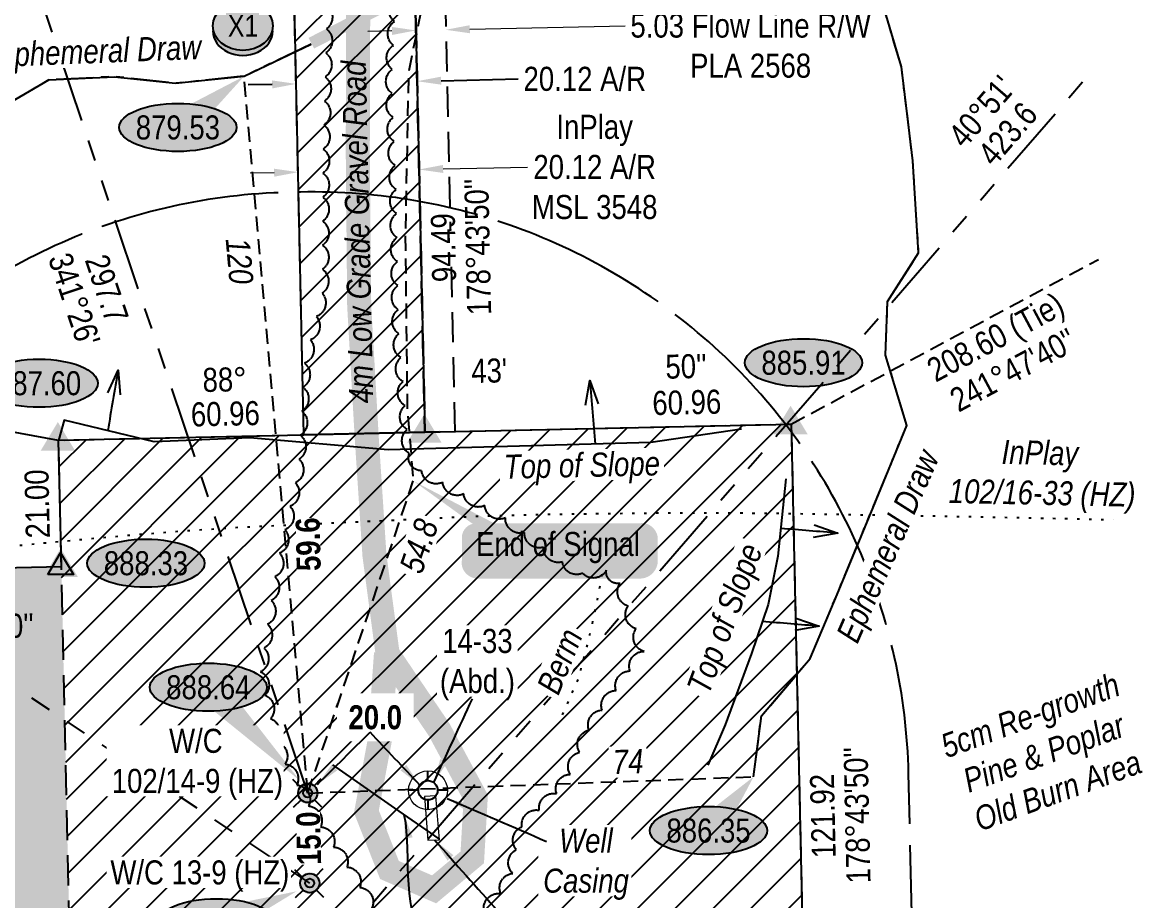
# Model space of a CAD drawing. Extents: x 605887 to 611946, y 5883916 to 5888528.
# Drawn here: x 607389.8 to 607855.5, y 5884268.1 to 5884633.3 of the extents above; entities that cross this region are included whole.
import ezdxf
from ezdxf.enums import TextEntityAlignment as Align

# ---------------------------------------------------------------- set-up
doc = ezdxf.new("R2010")
doc.units = 0
doc.header["$LTSCALE"] = 5
doc.header["$PDMODE"] = 34
doc.header["$PDSIZE"] = 0.03
for name, pattern in [('0', [1, 1, 0]), ('foc-ACCESSROAD', [3.75, 2.5, -1.25]), ('foc-BUFFER', [16.75, 15, -1.75]), ('foc-DOT', [1, 0.2, -0.8]), ('foc-DRILLPATH', [14.75, 6, -1.75, 1.75, -1.75, 1.75, -1.75]), ('foc-FLOWLINE', [3.75, 2.5, -1.25]), ('foc-TIELINE', [1.875, 1.25, -0.625]), ('foc-TOPO', [1, 0.2, -0.8]), ('foc-TOPO-ephemeral', [6.25, 3.125, -0.625, 0.625, -0.625, 0.625, -0.625]), ('UG_PIPE', [1.875, 1.25, -0.625])]:
    doc.linetypes.add(name, pattern=pattern)
doc.layers.get('Defpoints').update_dxf_attribs({"color": 9})
for name, color, linetype in [('AS-CABLE', 224, 'foc-CABLE'), ('AS-PIPE-UG', 44, 'UG_PIPE'), ('AS-ROADS', 254, 'Continuous'), ('AUX-BUFFER', 7, 'foc-BUFFER'), ('C-FLOWLINE', 13, 'foc-FLOWLINE'), ('C-WS', 13, 'foc-ACCESSROAD'), ('DETAIL-HZ-Existing', 8, 'foc-DOT'), ('DETAIL-T', 7, 'Continuous'), ('DRILL-T', 8, 'Continuous'), ('F-WS-S', 8, 'Continuous'), ('L-BD', 7, 'Continuous'), ('L-MON', 1, 'Continuous'), ('L-TIE', 7, 'foc-TIELINE'), ('P-CROSSINGS', 250, 'Continuous'), ('P-ELEVATION', 7, 'Continuous'), ('P-PDRILLPATH', 12, 'foc-DRILLPATH'), ('P-PROPOSED', 10, 'Continuous'), ('P-PROPOSED-H', 21, 'Continuous'), ('P-TXT', 4, 'Continuous'), ('T-BUSH', 110, '0'), ('T-BUSH-T', 110, 'Continuous'), ('T-DRAW', 143, 'foc-TOPO-ephemeral'), ('T-GENERAL', 48, 'foc-TOPO'), ('T-SLOPE', 48, 'Continuous'), ('T-TIE', 201, 'foc-TIELINE'), ('T-WATER-T', 170, 'Continuous')]:
    doc.layers.add(name, color=color, linetype=linetype)
for name, color, linetype, lineweight in [('AS-GENERAL', 48, 'Continuous', 18), ('C-AR-T', 13, 'Continuous', 9), ('C-FLOWLINE-T', 13, 'Continuous', 9), ('C-WS-T', 13, 'Continuous', 9), ('T-TEXT', 48, 'Continuous', 18), ('T-TIE-T', 201, 'Continuous', 18)]:
    doc.layers.add(name, color=color, linetype=linetype, lineweight=lineweight)
doc.layers.add('P-PROPOSED-EXISTING-H', color=7, linetype='Continuous', true_color=0xffeebd)
doc.styles.add('80', font='ARIALN.TTF', dxfattribs={"height": 10})
doc.styles.add('80CG', font='ARIALN.TTF', dxfattribs={"height": 10})
doc.styles.add('80L', font='ARIALN.TTF', dxfattribs={"height": 10})
doc.styles.add('80LS', font='ARIALNI.TTF', dxfattribs={"height": 10})
doc.styles.add('Crossing', font='ARIALN.TTF', dxfattribs={"height": 10})
doc.styles.add('foc-LtypeFont', font='ARIALN.TTF', dxfattribs={"height": 7.35})
doc.styles.get("Standard").update_dxf_attribs({"font": 'ARIALN.TTF'})
doc.linetypes.add('foc-CABLE', pattern='A,2,-1,["C",foc-LtypeFont,S=0.2,R=0,X=-0.625,Y=-0.75],-1.24,8', length=12.24)
doc.linetypes.add('foc-TOPO-flowdirection-NOLINE', pattern='A,0,[">",foc-LtypeFont,S=0.3,R=0,X=0,Y=-0.945],-20,[">",foc-LtypeFont,S=0.3,R=0,X=0,Y=-0.945],0', length=20)
doc.dimstyles.new('Compass 5 000', dxfattribs={"dimscale": 5, "dimtxt": 9, "dimasz": 2, "dimexe": 0.2, "dimexo": 0.0625, "dimgap": 0.5, "dimtad": 0, "dimtih": 1, "dimtoh": 1, "dimzin": 0, "dimdsep": 46, "dimtxsty": '80CG', "dimcen": 0.1, "dimse1": 1, "dimse2": 1, "dimclrd": 256, "dimclrt": 256, "dimaunit": 1, "dimadec": 4, "dimazin": 0, "dimtfac": 0.06, "dimtofl": 0, "dimtmove": 0, "dimatfit": 1, "dimfxl": 0.2, "dimtolj": 1, "dimtzin": 0, "dimlwd": -1, "dimarcsym": 0})

# ---------------------------------------------------------------- blocks, each defined once
blk = doc.blocks.new('WC')
at = {"layer": 'L-MON'}
h = blk.add_hatch(color=255, dxfattribs=at)
h.dxf.hatch_style = 1
edge = h.paths.add_edge_path()
edge.add_arc((0, 0), 0.9, 0, 360)
at = {"layer": 'L-MON', "color": 240, "flags": 128}
for points in [[(-0.622, 0.503), (-1.232, 1.12)], [(0.52, 0.608), (1.126, 1.206)], [(-1.179, -1.185), (-0.559, -0.572)], [(1.159, -1.185), (0.557, -0.574)]]:
    blk.add_lwpolyline(points, dxfattribs=at)
at = {"layer": 'L-MON', "color": 240}
for radius in [0.8, 0.373]:
    blk.add_circle((0, 0), radius, dxfattribs=at)
blk = doc.blocks.new('STRIA')
blk.add_hatch(color=255).paths.add_polyline_path([(-0.041, 1.521), (-1.475, -0.867), (1.392, -0.867)])
blk = doc.blocks.new('STRIAA')
blk.add_blockref('STRIA', (0, 0))
blk = doc.blocks.new('STRIB')
at = {"color": 1}
blk.add_solid([(-1.121, -0.667), (-0.041, 1.133), (1.039, -0.667)], dxfattribs=at)
blk = doc.blocks.new('STRIBB')
blk.add_blockref('STRIB', (0, 0))
blk = doc.blocks.new('STRICC')
for name in ['STRIAA', 'STRIBB']:
    blk.add_blockref(name, (0, 0))
blk = doc.blocks.new('fdspike')
blk.add_blockref('STRICC', (0, 0))
blk = doc.blocks.new('TRIA')
blk.add_hatch(color=255).paths.add_polyline_path([(-0.041, 1.521), (-1.475, -0.867), (1.392, -0.867)])
blk = doc.blocks.new('TRIAA')
blk.add_blockref('TRIA', (0, 0))
blk = doc.blocks.new('TRIB')
at = {"color": 1}
blk.add_lwpolyline([(-1.121, -0.667), (-0.041, 1.133), (1.039, -0.667)], close=True, dxfattribs=at)
blk = doc.blocks.new('TRIBB')
blk.add_blockref('TRIB', (0, 0))
blk = doc.blocks.new('TRICC')
for name in ['TRIAA', 'TRIBB']:
    blk.add_blockref(name, (0, 0))
blk = doc.blocks.new('plspike')
blk.add_blockref('TRICC', (0, 0))
blk = doc.blocks.new('GABD')
for p, q in [((0, 0.808), (0, 1.616)), ((-0.808, 0), (-1.616, 0)), ((1.616, 0), (0.808, 0)), ((0, -0.808), (0, -1.616))]:
    blk.add_line(p, q)
blk.add_circle((0, 0), 0.8)
blk = doc.blocks.new('*U439')
at = {"layer": 'P-ELEVATION'}
h = blk.add_hatch(color=111, dxfattribs=at)
h.dxf.hatch_style = 1
edge = h.paths.add_edge_path()
edge.add_ellipse((0, 0), major_axis=(-24.38, 0), ratio=0.410256, start_angle=0, end_angle=360)
at = {"layer": 'P-ELEVATION', "color": 7, "flags": 128}
blk.add_lwpolyline([(0, 0, 12.5, 0, 0), (18.74, 22.39, 0, 0, 0)], format="xyseb", dxfattribs=at)
at = {"layer": 'P-ELEVATION', "color": 7}
blk.add_ellipse((0, 0), major_axis=(-24.38, 0), ratio=0.410256, dxfattribs=at)
at = {"layer": 'P-ELEVATION', "style": '80'}
blk.add_attdef('ELEVATION', text='', height=10, dxfattribs=at).set_placement((0, 0), align=Align.MIDDLE_CENTER)
blk = doc.blocks.new('*U440')
at = {"layer": 'P-ELEVATION'}
h = blk.add_hatch(color=111, dxfattribs=at)
h.dxf.hatch_style = 1
edge = h.paths.add_edge_path()
edge.add_ellipse((0, 0), major_axis=(-24.38, 0), ratio=0.410256, start_angle=0, end_angle=360)
at = {"layer": 'P-ELEVATION', "color": 7, "flags": 128}
blk.add_lwpolyline([(0, 0, 12.5, 0, 0), (27.55, 21.3, 0, 0, 0)], format="xyseb", dxfattribs=at)
at = {"layer": 'P-ELEVATION', "color": 7}
blk.add_ellipse((0, 0), major_axis=(-24.38, 0), ratio=0.410256, dxfattribs=at)
at = {"layer": 'P-ELEVATION', "style": '80'}
blk.add_attdef('ELEVATION', text='', height=10, dxfattribs=at).set_placement((0, 0), align=Align.MIDDLE_CENTER)
blk = doc.blocks.new('*U441')
at = {"layer": 'P-ELEVATION'}
h = blk.add_hatch(color=111, dxfattribs=at)
h.dxf.hatch_style = 1
edge = h.paths.add_edge_path()
edge.add_ellipse((0, 0), major_axis=(-24.38, 0), ratio=0.410256, start_angle=0, end_angle=360)
at = {"layer": 'P-ELEVATION', "color": 7, "flags": 128}
blk.add_lwpolyline([(0, 0, 12.5, 0, 0), (12.61, 1.84, 0, 0, 0)], format="xyseb", dxfattribs=at)
at = {"layer": 'P-ELEVATION', "color": 7}
blk.add_ellipse((0, 0), major_axis=(-24.38, 0), ratio=0.410256, dxfattribs=at)
at = {"layer": 'P-ELEVATION', "style": '80'}
blk.add_attdef('ELEVATION', text='', height=10, dxfattribs=at).set_placement((0, 0), align=Align.MIDDLE_CENTER)
blk = doc.blocks.new('*D442')
at = {"layer": 'C-AR-T', "transparency": 16777216}
for p, q in [((607494.46, 5884570.84), (607484.46, 5884570.62)), ((607564.72, 5884572.39), (607599.79, 5884573.17))]:
    blk.add_line(p, q, dxfattribs=at)
for points in [[(607564.68, 5884574.06), (607564.76, 5884570.73), (607554.72, 5884572.17)], [(607494.42, 5884572.5), (607494.5, 5884569.17), (607504.46, 5884571.06)]]:
    blk.add_solid(points, dxfattribs=at)
at = {"layer": 'Defpoints', "color": 0, "transparency": 16777216}
for p in [(607504.29, 5884578.7), (607554.55, 5884579.82), (607554.72, 5884572.17)]:
    blk.add_point(p, dxfattribs=at)
at = {"layer": 'C-AR-T', "transparency": 16777216, "insert": (607627.72, 5884573.17), "char_height": 10, "attachment_point": 5, "style": '80CG'}
blk.add_mtext('\\A1;InPlay\\P20.12 A/R\\PMSL 3548', dxfattribs=at)
blk = doc.blocks.new('*D443')
at = {"layer": 'Defpoints', "color": 0, "transparency": 16777216}
for p in [(607503.54, 5884612.26), (607553.81, 5884613.37), (607553.91, 5884608.88)]:
    blk.add_point(p, dxfattribs=at)
at = {"layer": 'P-TXT', "transparency": 16777216}
for p, q in [((607493.65, 5884607.55), (607483.65, 5884607.32)), ((607563.91, 5884609.1), (607595.88, 5884609.81))]:
    blk.add_line(p, q, dxfattribs=at)
for points in [[(607493.61, 5884609.21), (607493.68, 5884605.88), (607503.64, 5884607.77)], [(607563.87, 5884610.77), (607563.94, 5884607.44), (607553.91, 5884608.88)]]:
    blk.add_solid(points, dxfattribs=at)
at = {"layer": 'P-TXT', "transparency": 16777216, "insert": (607623.62, 5884609.81), "char_height": 10, "attachment_point": 5, "style": '80CG'}
blk.add_mtext('\\A1;20.12 A/R', dxfattribs=at)
blk = doc.blocks.new('*D454')
at = {"layer": 'C-FLOWLINE-T', "transparency": 16777216}
for p, q in [((607543.44, 5884629.77), (607533.45, 5884629.55)), ((607575.83, 5884630.5), (607640.36, 5884631.95))]:
    blk.add_line(p, q, dxfattribs=at)
for points in [[(607543.41, 5884631.44), (607543.48, 5884628.11), (607553.44, 5884630)], [(607575.79, 5884632.17), (607575.87, 5884628.83), (607565.83, 5884630.27)]]:
    blk.add_solid(points, dxfattribs=at)
at = {"layer": 'Defpoints', "color": 0, "transparency": 16777216}
for p in [(607565.83, 5884630.27), (607553.64, 5884621.27), (607566.03, 5884621.55)]:
    blk.add_point(p, dxfattribs=at)
at = {"layer": 'C-FLOWLINE-T', "transparency": 16777216, "insert": (607692.56, 5884631.95), "char_height": 10, "attachment_point": 5, "style": '80CG'}
blk.add_mtext('\\A1;InPlay\\P5.03 Flow Line R/W\\PPLA 2568', dxfattribs=at)
blk = doc.blocks.new('xing2')
h = blk.add_hatch(color=50)
h.dxf.hatch_style = 1
edge = h.paths.add_edge_path()
edge.add_ellipse((0, 0), major_axis=(-12.5, 0), ratio=0.816297, start_angle=0, end_angle=360)
h = blk.add_hatch(color=250)
h.dxf.hatch_style = 1
edge = h.paths.add_edge_path()
edge.add_ellipse((0, -2.05), major_axis=(-12.5, 0), ratio=0.816297, start_angle=0, end_angle=180)
edge.add_line((12.5, -2.05), (12.5, 0))
edge.add_ellipse((0, 0), major_axis=(-12.5, 0), ratio=0.816297, start_angle=0, end_angle=180, ccw=False)
edge.add_line((-12.5, 0), (-12.5, -2.05))
at = {"color": 250}
blk.add_ellipse((0, 0), major_axis=(-12.5, 0), ratio=0.816297, dxfattribs=at)
blk.add_ellipse((0, -2.05), major_axis=(-12.5, 0), ratio=0.816297, start_param=0, end_param=3.141593, dxfattribs=at)
at = {"color": 250, "style": 'Crossing'}
blk.add_attdef('CROSSING', text='', height=9, dxfattribs=at).set_placement((0.09, 0.02), align=Align.MIDDLE_CENTER)
at = {"color": 250, "style": 'Crossing', "flags": 1}
for tag, p in [('OWNER', (0.09, -12.49)), ('DESCRIPTION', (0.09, -25.77)), ('LOCATION', (0.09, -39.3)), ('DWG_REF', (0.09, -52.84))]:
    blk.add_attdef(tag, text='', height=9, dxfattribs=at).set_placement(p, align=Align.MIDDLE_CENTER)
blk = doc.blocks.new('*U502')
h = blk.add_hatch(color=50)
edge = h.paths.add_edge_path()
edge.add_line((-34, -11.5), (34, -11.5))
edge.add_arc((34, -5.5), 6, 270, 360)
edge.add_line((40, -5.5), (40, 4))
edge.add_arc((34, 4), 6, 0, 90)
edge.add_line((34, 10), (-34, 10))
edge.add_arc((-34, 4), 6, 90, 180)
edge.add_line((-40, 4), (-40, -5.5))
edge.add_arc((-34, -5.5), 6, 180, 270)
at = {"color": 240, "flags": 128}
blk.add_lwpolyline([(-34, -11.5, 3, 3, 0), (34, -11.5, 3, 3, 0.414214), (40, -5.5, 3, 3, 0), (40, 4, 3, 0, 0.414214), (34, 10, 0, 0, 0), (-34, 10, 0, 0, 0.414214), (-40, 4, 0, 0, 0), (-40, -5.5, 0, 3, 0.414214)], format="xyseb", close=True, dxfattribs=at)
at = {"color": 240, "style": '80'}
blk.add_attdef('ENTER_TEXT_001', (-26.85, -4.92), '', height=10, dxfattribs=at)
blk = doc.blocks.new('*U511')
at = {"layer": 'P-ELEVATION'}
h = blk.add_hatch(color=111, dxfattribs=at)
h.dxf.hatch_style = 1
edge = h.paths.add_edge_path()
edge.add_ellipse((0, 0), major_axis=(-24.38, 0), ratio=0.410256, start_angle=0, end_angle=360)
at = {"layer": 'P-ELEVATION', "color": 7, "flags": 128}
blk.add_lwpolyline([(0, 0, 12.5, 0, 0), (38, -38.78, 0, 0, 0)], format="xyseb", dxfattribs=at)
at = {"layer": 'P-ELEVATION', "color": 7}
blk.add_ellipse((0, 0), major_axis=(-24.38, 0), ratio=0.410256, dxfattribs=at)
at = {"layer": 'P-ELEVATION', "style": '80'}
blk.add_attdef('ELEVATION', text='', height=10, dxfattribs=at).set_placement((0, 0), align=Align.MIDDLE_CENTER)
blk = doc.blocks.new('*U510')
at = {"layer": 'P-ELEVATION'}
h = blk.add_hatch(color=111, dxfattribs=at)
h.dxf.hatch_style = 1
edge = h.paths.add_edge_path()
edge.add_ellipse((0, 0), major_axis=(-24.38, 0), ratio=0.410256, start_angle=0, end_angle=360)
at = {"layer": 'P-ELEVATION', "color": 7, "flags": 128}
blk.add_lwpolyline([(0, 0, 12.5, 0, 0), (33.27, 13.07, 0, 0, 0)], format="xyseb", dxfattribs=at)
at = {"layer": 'P-ELEVATION', "color": 7}
blk.add_ellipse((0, 0), major_axis=(-24.38, 0), ratio=0.410256, dxfattribs=at)
at = {"layer": 'P-ELEVATION', "style": '80'}
blk.add_attdef('ELEVATION', text='', height=10, dxfattribs=at).set_placement((0, 0), align=Align.MIDDLE_CENTER)

msp = doc.modelspace()

# ---------------------------------------------------------------- hatches: boundary and pattern name
at = {"layer": 'P-PROPOSED-EXISTING-H'}
h = msp.add_hatch(dxfattribs=at)
h.set_pattern_fill('ANSI31', color=256, scale=3.498778)
h.set_pattern_definition([(45, (6458.071, 2441.171), (-7.854980424, 7.854980424), [])])
h.paths.add_polyline_path([(607557.144, 5884462.933), (607709.458, 5884466.307), (607716.206, 5884161.704), (607411.602, 5884154.956), (607404.854, 5884459.559), (607506.876, 5884461.819), (607501.646, 5884697.9), (607551.914, 5884699.014)])
at = {"layer": 'P-PROPOSED-H'}
h = msp.add_hatch(color=256, dxfattribs=at)
h.dxf.hatch_style = 1
h.paths.add_polyline_path([(607641.254, 5884160.043), (607411.602, 5884154.956), (607406.017, 5884407.093), (607331.065, 5884405.433), (607338.311, 5884078.344), (607642.915, 5884085.091)])

# ---------------------------------------------------------------- linework, layer by layer
at = {"layer": 'AS-CABLE', "flags": 128}
msp.add_lwpolyline([(607563.081, 5884293.844), (607544.603, 5884306.576), (607518.881, 5884324.533)], dxfattribs=at)
at = {"layer": 'AS-GENERAL', "const_width": 4.998, "flags": 128}
msp.add_lwpolyline([(607550.981, 5884645.721), (607509.943, 5884624.691)], dxfattribs=at)
at = {"layer": 'AS-GENERAL', "flags": 128}
msp.add_lwpolyline([(607558.321, 5884293.258), (607563.263, 5884293.468), (607561.703, 5884311.753), (607556.983, 5884311.388)], close=True, dxfattribs=at)
at = {"layer": 'AS-GENERAL'}
msp.add_circle((607558.428, 5884314.018), 8.075, dxfattribs=at)
at = {"layer": 'AS-PIPE-UG', "flags": 128}
msp.add_lwpolyline([(607555.471, 5884637.748), (607550.331, 5884612.601), (607548.983, 5884544.768), (607549.781, 5884473.146), (607552.321, 5884442.663)], dxfattribs=at)
at = {"layer": 'AS-ROADS', "const_width": 9.996, "flags": 128}
msp.add_lwpolyline([(607529.868, 5884715.006), (607529.451, 5884649.638), (607529.248, 5884579.756), (607529.836, 5884515.543), (607532.986, 5884460.383), (607536.183, 5884411.683), (607541.631, 5884370.868), (607563.091, 5884339.203), (607578.273, 5884310.916), (607576.848, 5884286.111), (607560.988, 5884272.808), (607542.431, 5884280.866), (607532.826, 5884305.158), (607538.431, 5884334.971), (607540.983, 5884371.018)], dxfattribs=at)
at = {"layer": 'C-FLOWLINE', "flags": 128}
msp.add_lwpolyline([(607795.38, 5884681.143), (607564.806, 5884675.97), (607569.579, 5884463.209), (607557.144, 5884462.933), (607551.914, 5884699.014), (607794.836, 5884704.395)], dxfattribs=at)
at = {"layer": 'C-WS', "flags": 128}
msp.add_lwpolyline([(607557.144, 5884462.933), (607709.458, 5884466.307), (607716.206, 5884161.704), (607411.602, 5884154.956), (607404.854, 5884459.559), (607506.876, 5884461.819), (607501.646, 5884697.9), (607551.914, 5884699.014), (607557.144, 5884462.933)], close=True, dxfattribs=at)
at = {"layer": 'DETAIL-HZ-Existing', "flags": 128}
msp.add_lwpolyline([(607164.713, 5884394.696), (607179.827, 5884396.098), (607202.634, 5884398.3), (607225.994, 5884400.389), (607249.058, 5884402.297), (607272.368, 5884404.36), (607295.597, 5884406.722), (607318.301, 5884409.071), (607341.607, 5884411.284), (607364.59, 5884413.465), (607387.994, 5884415.831), (607411.3, 5884418.069), (607434.36, 5884420.126), (607457.451, 5884421.96), (607481.073, 5884423.479), (607505.554, 5884424.618), (607530.036, 5884425.707), (607554.591, 5884426.897), (607579.072, 5884428.011), (607603.588, 5884428.7), (607628.111, 5884429.064), (607652.586, 5884429.328), (607677.089, 5884429.442), (607701.65, 5884429.232), (607726.164, 5884428.846), (607750.68, 5884428.385), (607775.22, 5884427.999), (607823.853, 5884426.994), (607843.267, 5884426.481)], dxfattribs=at)
at = {"layer": 'L-TIE'}
msp.add_line((607709.458, 5884466.307), (607837.133, 5884534.781), dxfattribs=at)
at = {"layer": 'T-BUSH', "flags": 128}
msp.add_lwpolyline([(607385.282, 5884702.21, -0.5205671), (607395.252, 5884701.496, -0.5205671), (607405.223, 5884700.782, -0.5205671), (607415.193, 5884700.068, -0.5205671), (607425.163, 5884699.354, -0.5205671), (607435.134, 5884698.64, -0.5205671), (607445.104, 5884697.926, -0.5205671), (607455.075, 5884697.216, -0.5205671), (607465.046, 5884696.506, -0.5205671), (607475.017, 5884695.797, -0.5205671), (607484.994, 5884695.289, -0.5205671), (607494.989, 5884695.391, -0.5205671), (607504.985, 5884695.492, -0.5205671), (607512.784, 5884690.075, -0.5205671), (607514.518, 5884680.573, -0.5205671), (607514.887, 5884670.584, -0.5205671), (607515.255, 5884660.595, -0.5205671), (607515.623, 5884650.606, -0.5205671), (607515.992, 5884640.617, -0.5205671), (607516.185, 5884630.626, -0.5205671), (607515.923, 5884620.634, -0.5205671), (607515.66, 5884610.641, -0.5205671), (607515.397, 5884600.649, -0.5205671), (607515.135, 5884590.656, -0.5205671), (607514.872, 5884580.664, -0.5205671), (607514.739, 5884570.669, -0.5205671), (607514.688, 5884560.673, -0.5205671), (607514.638, 5884550.677, -0.5205671), (607514.587, 5884540.681, -0.5205671), (607514.536, 5884530.686, -0.5205671), (607514.458, 5884520.693, -0.5205671), (607511.996, 5884511.005, -0.5205671), (607509.534, 5884501.317, -0.5205671), (607507.071, 5884491.629, -0.5205671), (607506.499, 5884481.65, -0.5205671), (607505.936, 5884471.67, -0.5205671), (607505.373, 5884461.69, -0.5205671), (607504.811, 5884451.71, -0.5205671), (607503.306, 5884441.862, -0.5205671), (607501.1, 5884432.112, -0.5205671), (607498.894, 5884422.363, -0.5205671), (607496.688, 5884412.614, -0.5205671), (607494.711, 5884402.821, -0.5205671), (607493.23, 5884392.935, -0.5205671), (607491.749, 5884383.049, -0.5205671), (607490.269, 5884373.164, -0.5205671), (607488.788, 5884363.278, -0.5205671), (607490.652, 5884353.537, -0.5205671), (607492.984, 5884343.817, -0.5205671), (607495.316, 5884334.097, -0.5205671), (607499.014, 5884324.913, -0.5205671), (607503.915, 5884316.201, -0.5205671), (607508.815, 5884307.488, -0.5205671), (607513.716, 5884298.776, -0.5205671), (607519.146, 5884290.389, -0.5205671), (607524.704, 5884282.081, -0.5205671), (607530.042, 5884273.634, -0.5205671), (607535.126, 5884265.028, -0.5205671), (607538.066, 5884255.502, -0.5205671), (607542.067, 5884247.318, -0.5205671), (607551.938, 5884245.739, -0.5205671), (607561.728, 5884244.982, -0.5205671), (607571.108, 5884248.438, -0.5205671), (607574.102, 5884257.489, -0.5205671), (607581.679, 5884264.009, -0.5205671), (607588.754, 5884270.993, -0.5205671), (607593.716, 5884279.45, -0.5205671), (607595.173, 5884289.34, -0.5205671), (607597.469, 5884298.795, -0.5205671), (607604.689, 5884305.709, -0.5205671), (607611.909, 5884312.622, -0.5205671), (607617.571, 5884320.612, -0.5205671), (607621.481, 5884329.811, -0.5205671), (607625.392, 5884339.01, -0.5205671), (607630.842, 5884347.347, -0.5205671), (607636.644, 5884355.487, -0.5205671), (607642.446, 5884363.627, -0.5205671), (607648.249, 5884371.766, -0.5205671), (607644.959, 5884381.199, -0.5205671), (607641.655, 5884390.633, -0.5205671), (607638.352, 5884400.068, -0.5205671), (607632.576, 5884405.525, -0.5205671), (607622.654, 5884404.313, -0.5205671), (607614.354, 5884409.019, -0.5205671), (607606.435, 5884415.12, -0.5205671), (607598.517, 5884421.22, -0.5205671), (607590.599, 5884427.321, -0.5205671), (607582.038, 5884432.441, -0.5205671), (607573.28, 5884437.26, -0.5205671), (607564.522, 5884442.079, -0.5205671), (607555.765, 5884446.898, -0.5205671), (607550.657, 5884454.094, -0.5205671), (607549.791, 5884464.052, -0.5205671), (607548.925, 5884474.011, -0.5205671), (607548.06, 5884483.969, -0.5205671), (607547.194, 5884493.928, -0.5205671), (607546.329, 5884503.886, -0.5205671), (607546.062, 5884513.876, -0.5205671), (607545.887, 5884523.87, -0.5205671), (607545.713, 5884533.865, -0.5205671), (607545.539, 5884543.859, -0.5205671), (607545.365, 5884553.854, -0.5205671), (607545.191, 5884563.848, -0.5205671), (607544.807, 5884573.836, -0.5205671), (607544.382, 5884583.823, -0.5205671), (607543.958, 5884593.81, -0.5205671), (607543.533, 5884603.797, -0.5205671), (607543.602, 5884613.783, -0.5205671), (607544.073, 5884623.768, -0.5205671), (607544.544, 5884633.753, -0.5205671), (607545.015, 5884643.738, -0.5205671), (607545.593, 5884653.715, -0.5205671), (607546.507, 5884663.67, -0.5205671), (607547.421, 5884673.624, -0.5205671), (607549.705, 5884683.119, -0.5205671), (607554.974, 5884691.613, -0.5205671), (607562.653, 5884696.579, -0.5205671), (607572.598, 5884697.133, -0.5205671), (607582.594, 5884697.131, -0.5205671), (607592.59, 5884697.129, -0.5205671), (607602.586, 5884697.127, -0.5205671), (607612.582, 5884697.124, -0.5205671), (607622.507, 5884698.291, -0.5205671), (607632.428, 5884699.508, -0.5205671), (607642.35, 5884700.725, -0.5205671), (607650.658, 5884701.744, -0.5205671)], format="xyb", dxfattribs=at)
at = {"layer": 'T-DRAW', "flags": 128}
for points in [[(607693.813, 5884319.653), (607697.031, 5884344.908), (607717.248, 5884368.771), (607728.501, 5884395.388), (607743.443, 5884431.648), (607757.523, 5884465.746), (607748.678, 5884494.938), (607749.481, 5884517.233), (607762.423, 5884537.576), (607760.013, 5884575.733), (607755.243, 5884614.811), (607746.931, 5884642.993), (607742.148, 5884672.703), (607727.973, 5884692.943)], [(607509.898, 5884624.258), (607482.006, 5884610.956), (607453.513, 5884608.013), (607428.138, 5884610.771), (607400.796, 5884609.423), (607380.753, 5884597.623), (607365.543, 5884607.566)]]:
    msp.add_lwpolyline(points, dxfattribs=at)
at = {"layer": 'T-DRAW', "linetype": 'foc-TOPO-flowdirection-NOLINE', "flags": 128}
for points in [[(607693.813, 5884319.653), (607697.031, 5884344.908), (607717.248, 5884368.771), (607728.501, 5884395.388), (607743.443, 5884431.648), (607757.523, 5884465.746), (607748.678, 5884494.938), (607749.481, 5884517.233), (607762.423, 5884537.576), (607760.013, 5884575.733), (607755.243, 5884614.811), (607746.931, 5884642.993), (607742.148, 5884672.703), (607727.973, 5884692.943)], [(607365.543, 5884607.566), (607380.753, 5884597.623), (607400.796, 5884609.423), (607428.138, 5884610.771), (607453.513, 5884608.013), (607482.006, 5884610.956), (607509.898, 5884624.258)]]:
    msp.add_lwpolyline(points, dxfattribs=at)
at = {"layer": 'T-GENERAL', "flags": 128}
msp.add_lwpolyline([(607614.378, 5884345.416), (607620.988, 5884360.296), (607625.781, 5884378.748), (607628.943, 5884393.468), (607631.196, 5884405.653)], dxfattribs=at)
at = {"layer": 'T-SLOPE', "flags": 128}
for points in [[(607688.768, 5884464.248), (607651.138, 5884458.663), (607541.933, 5884455.631), (607484.318, 5884460.566), (607444.551, 5884458.908), (607407.243, 5884467.911), (607404.761, 5884459.533), (607332.546, 5884472.726)], [(607707.201, 5884443.556), (607703.941, 5884411.346), (607699.803, 5884391.236), (607692.956, 5884370.891), (607681.966, 5884341.263), (607674.713, 5884324.491)]]:
    msp.add_lwpolyline(points, dxfattribs=at)
at = {"layer": 'T-TIE'}
for p, q in [((607508.464, 5884312.877), (607482.006, 5884610.956)), ((607508.433, 5884312.851), (607693.813, 5884319.653))]:
    msp.add_line(p, q, dxfattribs=at)

# ---------------------------------------------------------------- block references
at = {"xscale": 0.99960113, "yscale": 0.99960113, "zscale": 0.99960113}
for name, p, values in [('*U440', (607454.469, 5884589.663), {'ELEVATION': '879.53'}), ('*U441', (607714.556, 5884491.814), {'ELEVATION': '885.91'}), ('*U441', (607396.746, 5884483.296), {'ELEVATION': '887.60'}), ('*U441', (607441.176, 5884408.441), {'ELEVATION': '888.33'})]:
    msp.add_blockref(name, p, dxfattribs=at).add_auto_attribs(values)
at = {"layer": 'DETAIL-T'}
ref = msp.add_blockref('*U502', (607612.498, 5884415.045), dxfattribs=dict(at, xscale=0.99960113, yscale=0.99960113, zscale=0.99960113))
ref.add_attrib('ENTER_TEXT_001', 'End of Signal', (607578.398, 5884411.428), dxfattribs={"layer": '0', "color": 240, "height": 9.99601, "style": '80'})
at = {"layer": 'F-WS-S', "xscale": 4.998005649999973, "yscale": 4.998005649999973, "zscale": 4.998005649999973}
msp.add_blockref('GABD', (607558.428, 5884314.018), dxfattribs=at)
at = {"layer": 'L-MON', "xscale": 4.998005649999984, "yscale": 4.998005649999984, "zscale": 4.998005649999984}
for name, p in [('fdspike', (607709.383, 5884466.306)), ('fdspike', (607404.761, 5884459.533)), ('fdspike', (607557.128, 5884462.883)), ('plspike', (607405.931, 5884407.056))]:
    msp.add_blockref(name, p, dxfattribs=at)
at = {"layer": 'P-CROSSINGS', "xscale": 0.99960113, "yscale": 0.99960113, "zscale": 0.99960113}
msp.add_blockref('xing2', (607481.461, 5884631.882), dxfattribs=at).add_auto_attribs({'CROSSING': 'X1'})

# ---------------------------------------------------------------- texts
at = {"layer": 'L-BD'}
for s, rotation, p in [("40%%d51'", 49.15615, (607788.593, 5884596.337)), ('423.6', 49.15615, (607799.369, 5884587.021)), ("341%%d26'", 288.57048, (607411.434, 5884518.076)), ('297.7', 288.57048, (607424.937, 5884522.613))]:
    msp.add_text(s, height=9.996, rotation=rotation, dxfattribs=at).set_placement(p, align=Align.MIDDLE_CENTER)
at = {"layer": 'L-BD', "style": '80L'}
for s, height, rotation, p in [('208.60 (Tie)', 9.99601, 28.2052, (607794.942, 5884501.377)), ("241°47'40''", 9.99601, 28.2052, (607801.674, 5884488.825)), ("50''", 9.996, 1.2691, (607665.7, 5884490.334)), ('88°', 9.996, 1.2691, (607473.879, 5884484.835)), ("43'", 9.996, 1.2691, (607583.879, 5884488.521)), ('60.96', 9.996, 1.2691, (607666.032, 5884475.344)), ('60.96', 9.996, 1.2691, (607474.195, 5884470.594)), ('21.00', 9.996, 91.2691, (607395.942, 5884433.116)), ("178°43'50''", 9.99601, 91.2691, (607736.808, 5884303.652)), ('121.92', 9.996, 91.2691, (607722.567, 5884303.336))]:
    msp.add_text(s, height=height, rotation=rotation, dxfattribs=at).set_placement(p, align=Align.MIDDLE)
at = {"layer": 'L-BD', "insert": (607369.289, 5884387.034), "char_height": 9.996, "width": 50.59607, "attachment_point": 2, "rotation": 1.2691, "style": '80L', "bg_fill": 1, "box_fill_scale": 1.15, "bg_fill_color": 21, "bg_fill_transparency": 0}
msp.add_mtext("88°43'50''", dxfattribs=at)
at = {"layer": 'T-BUSH-T', "insert": (607807.068, 5884349.919), "char_height": 9.99601, "width": 89.42682, "attachment_point": 2, "rotation": 20, "style": '80LS'}
msp.add_mtext('5cm Re-growth Pine & Poplar\\P{\\C48;Old Burn Area}', dxfattribs=at)
at = {"layer": 'T-TEXT', "insert": (607524.14, 5884546.077), "char_height": 9.99601, "width": 143.23521, "attachment_point": 2, "rotation": 91.26909, "style": '80LS'}
msp.add_mtext('4m Low Grade Gravel Road', dxfattribs=at)

# ---------------------------------------------------------------- dimensions: what is measured, and where the dimension line sits
at = {"layer": 'C-FLOWLINE-T'}
dim = msp.add_linear_dim(base=(607565.831, 5884630.275), p1=(607553.636, 5884621.275), p2=(607566.027, 5884621.553), angle=1.28512, text='InPlay\\P5.03 Flow Line R/W\\PPLA 2568', dimstyle='Compass 5 000', dxfattribs=at)
dim.commit()
dim.dimension.update_dxf_attribs({"geometry": '*D454', "text_midpoint": (607692.564, 5884631.947), "dimtype": 161})
at = {"layer": 'P-TXT'}
dim = msp.add_linear_dim(base=(607553.91, 5884608.881), p1=(607503.543, 5884612.26), p2=(607553.811, 5884613.374), angle=1.26909, text='20.12 A/R', dimstyle='Compass 5 000', dxfattribs=at)
dim.commit()
dim.dimension.update_dxf_attribs({"geometry": '*D443', "text_midpoint": (607623.615, 5884609.811), "dimtype": 161})

# ---------------------------------------------------------------- leaders
at = {"layer": 'AS-CABLE', "linetype": 'ByBlock', "path_type": 1}
msp.add_leader([(607548.452, 5884303.924), (607559.224, 5884251.336), (607575.374, 5884243.953)], dimstyle='Compass 5 000', override={"dimgap": 0.5, "dimtad": 0}, dxfattribs=at)
at = {"layer": 'T-SLOPE', "path_type": 1}
for points in [[(607429.612, 5884488.721), (607425.291, 5884463.556)], [(607728.753, 5884420.954), (607705.11, 5884422.897)]]:
    msp.add_leader(points, dimstyle='Compass 5 000', override={"dimgap": 0.5, "dimtad": 0, "dimldrblk": 'Open30'}, dxfattribs=at)
at = {"layer": 'T-TEXT', "path_type": 1}
msp.add_leader([(607561.137, 5884293.378), (607587.533, 5884263.647)], dimstyle='Compass 5 000', override={"dimgap": 0.5, "dimtad": 0}, dxfattribs=at)

# ---------------------------------------------------------------- next in the draw order: texts
at = {"layer": 'L-BD', "insert": (607564.942, 5884539.675), "char_height": 9.996, "width": 10.83961, "attachment_point": 5, "rotation": 91.2691, "style": '80L', "bg_fill": 3, "box_fill_scale": 1.15, "bg_fill_color": 256, "bg_fill_true_color": 256, "bg_fill_transparency": 0}
msp.add_mtext('94.49', dxfattribs=at)

# ---------------------------------------------------------------- next in the draw order: linework, layer by layer
at = {"layer": 'AUX-BUFFER', "color": 251, "linetype": 'foc-BUFFER', "flags": 128}
msp.add_lwpolyline([(607258.569, 5884309.841), (607260.34, 5884229.893, 0.4142136), (607513.16, 5883988.031), (607518.157, 5883988.142, 0.4142136), (607760.018, 5884240.962), (607758.247, 5884320.911, 0.4142136), (607505.427, 5884562.772), (607500.43, 5884562.661, 0.4142136)], format="xyb", close=True, dxfattribs=at)
at = {"layer": 'P-PROPOSED', "flags": 128}
msp.add_lwpolyline([(607501.646, 5884697.9), (607551.914, 5884699.014), (607557.144, 5884462.933), (607506.876, 5884461.819)], close=True, dxfattribs=at)

# ---------------------------------------------------------------- next in the draw order: texts
at = {"layer": 'C-WS-T', "insert": (607578.986, 5884366.278), "char_height": 9.996, "width": 30.58575, "attachment_point": 5, "style": '80CG', "bg_fill": 3, "box_fill_scale": 1.15, "bg_fill_color": 256, "bg_fill_true_color": 256, "bg_fill_transparency": 0}
msp.add_mtext('\\A1;14-33\\P(Abd.)', dxfattribs=at)
at = {"layer": 'L-BD', "insert": (607579.183, 5884539.99), "char_height": 9.99601, "width": 11.46181, "attachment_point": 5, "rotation": 91.2691, "style": '80L', "bg_fill": 3, "box_fill_scale": 1.15, "bg_fill_color": 256, "bg_fill_true_color": 256, "bg_fill_transparency": 0}
msp.add_mtext("178°43'50''", dxfattribs=at)
at = {"layer": 'L-BD', "color": 3, "insert": (607536.518, 5884344.308), "char_height": 9.98437, "attachment_point": 5, "style": '80L', "bg_fill": 2}
msp.add_mtext_dynamic_manual_height_columns('{\\fArial Narrow|b1|i0|c0|p34;20.0}', width=21.81399, gutter_width=49.951, heights=[0], dxfattribs=at)
at = {"layer": 'L-BD', "color": 3, "insert": (607508.881, 5884294.039), "char_height": 9.98437, "attachment_point": 5, "rotation": 91.26917, "style": '80L', "bg_fill": 3, "box_fill_scale": 1, "bg_fill_color": 256, "bg_fill_transparency": 0}
msp.add_mtext_dynamic_manual_height_columns('{\\fArial Narrow|b1|i0|c0|p34;15.0}', width=21.80666, gutter_width=49.951, heights=[16.145], dxfattribs=at)
at = {"layer": 'T-TEXT', "char_height": 9.99601, "attachment_point": 2, "style": '80LS', "bg_fill": 3, "box_fill_scale": 1.15, "bg_fill_color": 256, "bg_fill_true_color": 256, "bg_fill_transparency": 0}
for insert, width, rotation in [((607622.288, 5884454.264), 65.21068, 1.26909), ((607677.062, 5884387.226), 64.75356, 69.64821)]:
    msp.add_mtext('Top of Slope', dxfattribs=dict(at, insert=insert, width=width, rotation=rotation))
at = {"layer": 'T-TEXT', "insert": (607605.766, 5884298.095), "char_height": 9.9946, "attachment_point": 1, "style": '80L', "bg_fill": 3, "box_fill_scale": 1.15, "bg_fill_color": 256, "bg_fill_transparency": 0}
msp.add_mtext_dynamic_manual_height_columns('\\pi7.2054;{\\fArial Narrow|b0|i1|c0|p34;Well \\P\\pi0.57524;Casing}', width=35.72253, gutter_width=49.993, heights=[0], dxfattribs=at)
at = {"layer": 'T-TIE-T', "char_height": 9.99601, "attachment_point": 2, "style": '80L', "bg_fill": 3, "box_fill_scale": 1.15, "bg_fill_color": 256, "bg_fill_true_color": 256, "bg_fill_transparency": 0}
for s, insert, width, rotation in [('{\\fArial Narrow|b0|i1|c0|p34;120}', (607485.101, 5884534.552), 19.31467, 275.07236), ('{\\fArial Narrow|b0|i1|c0|p34;74}', (607641.442, 5884330.947), 12.68702, 2.10152)]:
    msp.add_mtext(s, dxfattribs=dict(at, insert=insert, width=width, rotation=rotation))

# ---------------------------------------------------------------- next in the draw order: linework, layer by layer
at = {"layer": 'P-PDRILLPATH', "flags": 128}
for points in [[(607508.464, 5884312.877), (607369.313, 5884727.06)], [(607509.294, 5884275.402), (607190.954, 5884487.346)]]:
    msp.add_lwpolyline(points, dxfattribs=at)
at = {"layer": 'T-TIE'}
msp.add_line((607508.464, 5884312.877), (607552.321, 5884442.663), dxfattribs=at)

# ---------------------------------------------------------------- next in the draw order: block references
at = {"xscale": 0.99960113, "yscale": 0.99960113, "zscale": 0.99960113}
msp.add_blockref('*U439', (607675.079, 5884297.27), dxfattribs=at).add_auto_attribs({'ELEVATION': '886.35'})
at = {"layer": 'L-MON', "xscale": 4.998005649999984, "yscale": 4.998005649999984, "zscale": 4.998005649999984}
for p in [(607508.464, 5884312.877), (607509.294, 5884275.402)]:
    msp.add_blockref('WC', p, dxfattribs=at)

# ---------------------------------------------------------------- next in the draw order: dimensions: what is measured, and where the dimension line sits
at = {"layer": 'C-AR-T'}
dim = msp.add_linear_dim(base=(607554.724, 5884572.172), p1=(607504.287, 5884578.702), p2=(607554.554, 5884579.815), angle=1.26909, text='InPlay\\P20.12 A/R\\PMSL 3548', dimstyle='Compass 5 000', dxfattribs=at)
dim.commit()
dim.dimension.update_dxf_attribs({"geometry": '*D442', "text_midpoint": (607627.715, 5884573.17), "dimtype": 161})

# ---------------------------------------------------------------- next in the draw order: leaders
at = {"layer": 'C-WS-T', "path_type": 1}
msp.add_leader([(607560.824, 5884317.22), (607576.872, 5884352.02)], dimstyle='Compass 5 000', override={"dimgap": 0.5, "dimtad": 0}, dxfattribs=at)
at = {"layer": 'L-BD', "color": 3, "path_type": 1}
for points in [[(607512.444, 5884316.393), (607534.34, 5884338.147)], [(607555.048, 5884316.154), (607534.34, 5884338.147)]]:
    msp.add_leader(points, dimstyle='Compass 5 000', override={"dimgap": 0.5, "dimtad": 0}, dxfattribs=at)
at = {"layer": 'T-SLOPE', "path_type": 1}
for points in [[(607625.713, 5884484.406), (607627.953, 5884458.019)], [(607721.077, 5884382.251), (607697.433, 5884384.195)]]:
    msp.add_leader(points, dimstyle='Compass 5 000', override={"dimgap": 0.5, "dimtad": 0, "dimldrblk": 'Open30'}, dxfattribs=at)
at = {"layer": 'T-TEXT', "path_type": 1}
msp.add_leader([(607566.422, 5884310.603), (607607.655, 5884292.775)], dimstyle='Compass 5 000', override={"dimgap": 0.5, "dimtad": 0}, dxfattribs=at)

# ---------------------------------------------------------------- next in the draw order: texts
at = {"layer": 'T-TIE-T', "insert": (607549.912, 5884417.216), "char_height": 9.99601, "width": 22.47848, "attachment_point": 2, "rotation": 71.32886, "style": '80L', "bg_fill": 3, "box_fill_scale": 1.15, "bg_fill_color": 256, "bg_fill_true_color": 256, "bg_fill_transparency": 0}
msp.add_mtext('{\\fArial Narrow|b0|i1|c0|p34;54.8}', dxfattribs=at)
at = {"layer": 'T-WATER-T', "insert": (607378.705, 5884624.776), "char_height": 9.99559, "attachment_point": 1, "rotation": 2.25884, "style": '80L', "bg_fill": 3, "box_fill_scale": 1.15, "bg_fill_color": 256, "bg_fill_true_color": 256, "bg_fill_transparency": 0}
msp.add_mtext_dynamic_manual_height_columns('{\\fArial Narrow|b0|i1|c0|p34;Ephemeral Draw}', width=86.02406, gutter_width=50, heights=[0], dxfattribs=at)

# ---------------------------------------------------------------- next in the draw order: linework, layer by layer
at = {"layer": 'DETAIL-T', "color": 240, "flags": 128}
msp.add_lwpolyline([(607552.321, 5884442.663, 0, 5.998, 0), (607587.847, 5884420.664, 0, 0, 0)], format="xyseb", dxfattribs=at)
at = {"layer": 'P-PDRILLPATH', "flags": 128}
msp.add_lwpolyline([(607510.124, 5884237.926), (607835.908, 5884614.767)], dxfattribs=at)
at = {"layer": 'P-PROPOSED', "flags": 128}
msp.add_lwpolyline([(607404.854, 5884459.559), (607709.458, 5884466.307), (607716.206, 5884161.704), (607641.254, 5884160.043), (607642.915, 5884085.091), (607338.311, 5884078.344), (607331.065, 5884405.433), (607406.017, 5884407.093)], close=True, dxfattribs=at)

# ---------------------------------------------------------------- next in the draw order: texts
at = {"layer": 'L-BD', "color": 3, "insert": (607508.685, 5884416.333), "char_height": 9.98437, "attachment_point": 5, "rotation": 91.26917, "style": '80L', "bg_fill": 3, "box_fill_scale": 1, "bg_fill_color": 256, "bg_fill_transparency": 0}
msp.add_mtext_dynamic_manual_height_columns('{\\fArial Narrow|b1|i0|c0|p34;59.6}', width=21.80666, gutter_width=49.951, heights=[0], dxfattribs=at)
at = {"layer": 'L-BD', "char_height": 9.98787, "attachment_point": 4, "style": '80L', "bg_fill": 3, "box_fill_scale": 1.15, "bg_fill_color": 256, "bg_fill_transparency": 0}
for s, width, insert in [('\\pi24.519;W/C\\P\\pi0.6772;102/14-9 (HZ)', 70.64947, (607426.294, 5884324.748)), ('\\pi0.12829;W/C 13-9 (HZ)', 73.7689, (607426.285, 5884278.36))]:
    msp.add_mtext_dynamic_manual_height_columns(s, width=width, gutter_width=49.951, heights=[0], dxfattribs=dict(at, insert=insert))
at = {"layer": 'T-TEXT', "insert": (607608.55, 5884369.554), "char_height": 9.996, "width": 27.26511, "attachment_point": 2, "rotation": 67.89382, "style": '80LS', "bg_fill": 3, "box_fill_scale": 1.15, "bg_fill_color": 256, "bg_fill_true_color": 256, "bg_fill_transparency": 0}
msp.add_mtext('Berm', dxfattribs=at)
at = {"layer": 'T-WATER-T', "insert": (607727.819, 5884378.572), "char_height": 9.99559, "attachment_point": 1, "rotation": 66.28143, "style": '80L', "bg_fill": 3, "box_fill_scale": 1.15, "bg_fill_color": 256, "bg_fill_true_color": 256, "bg_fill_transparency": 0}
msp.add_mtext_dynamic_manual_height_columns('{\\fArial Narrow|b0|i1|c0|p34;Ephemeral Draw}', width=86.02406, gutter_width=50, heights=[0], dxfattribs=at)

# ---------------------------------------------------------------- next in the draw order: block references
at = {"xscale": 0.99960113, "yscale": 0.99960113, "zscale": 0.99960113}
for name, p, values in [('*U511', (607467.119, 5884356.866), {'ELEVATION': '888.64'}), ('*U510', (607470.483, 5884258.921), {'ELEVATION': '889.02'})]:
    msp.add_blockref(name, p, dxfattribs=at).add_auto_attribs(values)

# ---------------------------------------------------------------- next in the draw order: texts
at = {"layer": 'DRILL-T', "insert": (607774.498, 5884460.19), "char_height": 9.99711, "attachment_point": 1, "rotation": 358.81564, "style": '80L'}
msp.add_mtext_dynamic_manual_height_columns('\\pi22.557;{\\fArial Narrow|b0|i1|c0|p34;InPlay\\P\\pi0.89899;102/16-33 (HZ)}', width=77.09, gutter_width=50, heights=[0], dxfattribs=at)

doc.saveas('drawing.dxf')
